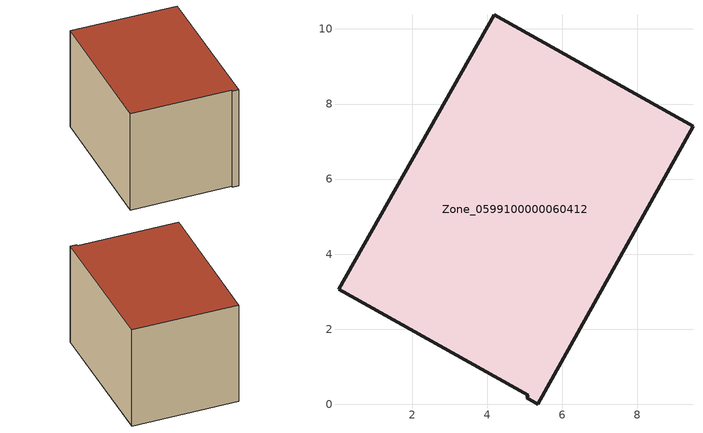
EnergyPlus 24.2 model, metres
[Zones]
Zone_0599100000060412
 floor ground (C_G): 5.35,0 5.05,0.17 5.09,0.24 0.04,3.06 4.19,10.38 9.48,7.41 z0
 wall outside (C_F): 9.48,7.41 4.19,10.38 0.04,3.06 5.09,0.24 5.05,0.17 5.35,0 9.48,7.41 z0:6.13
 roof outside (C_R): 5.05,0.17 5.35,0 9.48,7.41 4.19,10.38 0.04,3.06 5.09,0.24 z6.13
[BUILDING]
Pand.0599100000060412: North Axis=0; Terrain=City; Loads Convergence Tolerance Value=0.04; Temperature Convergence Tolerance Value=0.4; Solar Distribution=FullExterior; Maximum Number of Warmup Days=25; Minimum Number of Warmup Days=1
[Site:Location]
Rotterdam.The.Hague.AP_ZH_NLD Design_Conditions: Latitude=51.96; Longitude=4.45; Time Zone=1; Elevation=-4.5
[SITE:GROUNDTEMPERATURE:BUILDINGSURFACE]
18, 18, 18, 18, 18, 18, 18, 18, 18, 18, 18, 18
[MATERIAL] Thermal Absorptance=0.9; Solar Absorptance=0.7; Visible Absorptance=0.7
Name | Roughness | Thickness | Conductivity | Density | Specific Heat
G.TC.1946-1964 | MediumSmooth | 0.15 | 1 | 540 | 1210
F.TC.1946-1964 | Rough | 0.3 | 0.857143 | 1920 | 840
R.TC.1946-1964 | MediumRough | 0.2 | 0.235294 | 1500 | 1000
[CONSTRUCTION]
C_G: G.TC.1946-1964
C_F: F.TC.1946-1964
C_R: R.TC.1946-1964
[ZONE]
Zone_0599100000060412: Type=1; Multiplier=1; Ceiling Height=Autocalculate; Volume=Autocalculate; Floor Area=autocalculate; Part of Total Floor Area=Yes
[ZONEINFILTRATION:DESIGNFLOWRATE]
Infil_Zone_0599100000060412: Zone or ZoneList or Space or SpaceList=Zone_0599100000060412; Schedule=AlwaysOn; Design Flow Rate Calculation Method=Flow/Area; Flow Rate per Floor Area=0.003; Constant Term Coefficient=1; Temperature Term Coefficient=0; Velocity Term Coefficient=0; Velocity Squared Term Coefficient=0
[HVACTEMPLATE:ZONE:IDEALLOADSAIRSYSTEM]
Zone_0599100000060412: Maximum Heating Supply Air Temperature=50; Minimum Cooling Supply Air Temperature=13; Maximum Heating Supply Air Humidity Ratio=0.0156; Minimum Cooling Supply Air Humidity Ratio=0.0077; Heating Limit=NoLimit; Cooling Limit=NoLimit; Dehumidification Control Type=ConstantSensibleHeatRatio; Cooling Sensible Heat Ratio=0.7; Dehumidification Setpoint=60; Humidification Control Type=None; Humidification Setpoint=30; Outdoor Air Method=None; Outdoor Air Flow Rate per Person=0.00944; Outdoor Air Flow Rate per Zone Floor Area=0; Outdoor Air Flow Rate per Zone=0; Demand Controlled Ventilation Type=None; Outdoor Air Economizer Type=NoEconomizer; Heat Recovery Type=None; Sensible Heat Recovery Effectiveness=0.7; Latent Heat Recovery Effectiveness=0.65
[ZONECONTROL:THERMOSTAT]
ThermostatControl_Zone_0599100000060412: Zone or ZoneList=Zone_0599100000060412; Control Type Schedule=DualSetpointControlType; Control 1=Thermostat_Zone_0599100000060412; Temperature Difference Between Cutout And Setpoint=0
[THERMOSTATSETPOINT:DUALSETPOINT]
Thermostat_Zone_0599100000060412: Heating Setpoint Temperature Schedule=HeatingSetpoint_Zone_0599100000060412; Cooling Setpoint Temperature Schedule=CoolingSetpoint_Zone_0599100000060412
[SCHEDULE:COMPACT]
HeatingSetpoint_Zone_0599100000060412: Through: 12/31, For: AllDays, Until: 24:00, 21
CoolingSetpoint_Zone_0599100000060412: Through: 12/31, For: AllDays, Until: 24:00, 24
DualSetpointControlType: Through: 12/31, For: AllDays, Until: 24:00, 4
AlwaysOn: Through: 12/31, For: AllDays, Until: 24:00, 1
